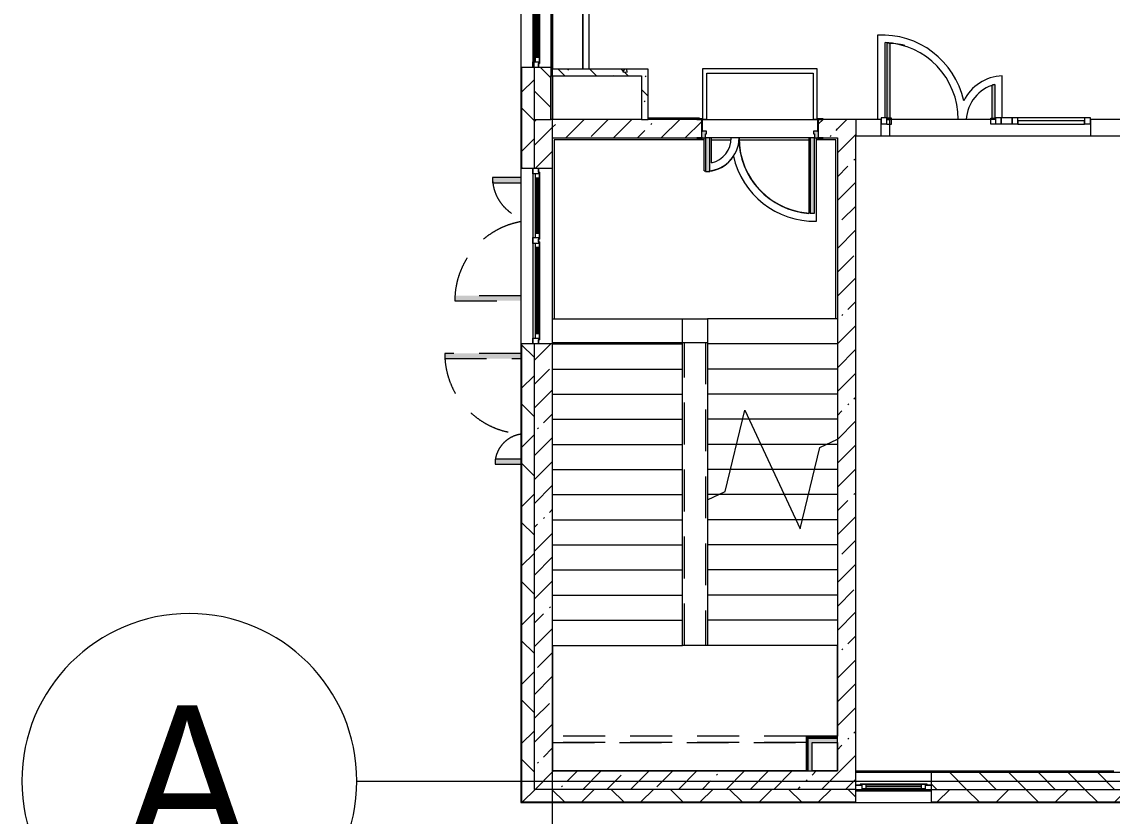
# Model space of a CAD drawing. Header units: millimetres. Extents: x 81633 to 280618, y -8553 to 29000.
# Drawn here: x 139274 to 152292, y -420 to 9067 of the extents above; entities that cross this region are included whole.
import ezdxf

# ---------------------------------------------------------------- set-up
doc = ezdxf.new("R2010")
doc.units = ezdxf.units.MM
doc.linetypes.add('200_ШТРИХ__ш1_п0_6_', pattern=[800, 500, -300])
doc.linetypes.add('Осевая', pattern=[3175, 635, -476.25, 1587.5, -476.25])
for name, color, linetype, lineweight, true_color in [('A-DETL-GENF-6', 7, 'Continuous', 5, 0xaaaaaa), ('A-DOOR-4', 7, 'Continuous', 5, 0xe2e2e2), ('A-DOOR-5', 7, 'Continuous', 5, 0xaaaaaa), ('A-DOOR-FRAM-2', 7, 'Continuous', 5, 0xe2e2e2), ('A-DOOR-FRAM-4', 7, 'Continuous', 5, 0xaaaaaa), ('A-FLOR-2', 7, 'Continuous', 5, 0xaaaaaa), ('I-WALL-4', 7, 'Continuous', 9, 0xe7e7e7), ('I-WALL-7', 7, 'Continuous', 5, 0x787878)]:
    doc.layers.add(name, color=color, linetype=linetype, lineweight=lineweight, true_color=true_color)
for name, color, linetype, lineweight in [('A-DETL-MBND-1', 7, '200_ШТРИХ__ш1_п0_6_', 9), ('A-GLAZ-3', 7, 'Continuous', 5), ('A-GLAZ-CURT-2', 7, 'Continuous', 5), ('A-GLAZ-CWMG-2', 7, 'Continuous', 5), ('A-WALL', 7, 'Continuous', 9), ('A-WALL-2', 7, 'Continuous', 5), ('I-WALL-5', 7, 'Continuous', 5), ('S-STRS-2', 7, 'Continuous', 5), ('S-STRS-MBND-2', 7, 'Continuous', 5), ('Оси', 7, 'Continuous', 9), ('Оси-1', 7, 'Continuous', 20), ('Оси-2', 7, 'Осевая', 9)]:
    doc.layers.add(name, color=color, linetype=linetype, lineweight=lineweight)
doc.styles.add('Arial_1', font='arial.ttf', dxfattribs={"width": 0.9, "height": 1750})
pattern_1 = [(45, (145501.93, 0), (-353.5534, 353.5534), []), (135, (145501.93, 0), (-353.5534, -353.5534), [])]
pattern_2 = [(135, (145501.93, 0), (-176.7767, -176.7767), [])]
pattern_3 = [(45, (145501.93, 0), (-285.123, 285.123), []), (45, (145787.05, 0), (-285.123, 285.123), [504.031, -100.806, 16.764, -84.042])]
pattern_4 = [(135, (145501.93, 0), (-377.17, -377.17), [533.4, -88.9, 17.78, -88.9]), (135, (145501.93, 376.94), (-377.17, -377.17), []), (50, (145501.93, 0), (637.645, -55.787), [66.675, -733.425]), (355, (145501.9, 0), (-123.35, 668.7), [53.34, -586.74]), (100.451, (145555.07, -4.65), (514.3, 612.91), [56.665, -623.315]), (46.184, (145501.9, 177.8), (948.78, -147.15), [100.01, -1100.14]), (96.636, (145581, 165.5), (830.91, 866), [85, -934.97]), (351.184, (145501.9, 177.8), (830.92, 865.99), [80.01, -880.11]), (21, (145590.83, 133.35), (530.65, -357.928), [66.675, -733.425]), (326, (145590.8, 133.35), (216.31, 644.66), [53.34, -586.74]), (71.451, (145635.05, 103.5), (746.96, 286.724), [56.665, -623.315]), (37.5, (145501.93, 0), (10.8105, 295.9426), [16.764, -562.864, 16.764, -578.866, -588.962]), (37.5, (145501.93, 0), (10.8105, 295.9426), [-1175.258, 16.764, -572.198]), (7.5, (145501.93, 0), (233.869, 350.632), [16.764, -322.834, 16.764, -549.529, -224.472]), (7.5, (145501.93, 0), (233.869, 350.632), [-905.89, 16.764, -207.708]), (327.5, (145303.68, 0), (474.568, -20.051), [16.764, -205.486, 16.764, -676.656, -920.115]), (327.5, (145303.68, 0), (474.568, -20.051), [-915.67, 16.764, -903.35]), (317.5, (145214.8, 0), (518.452, 88.993), [16.764, -272.16, 16.764, -443.738, -653.415]), (317.5, (145214.8, 0), (518.452, 88.993), [-749.427, 16.764, -636.65])]

# ---------------------------------------------------------------- blocks, each defined once
blk = doc.blocks.new('120_Окно_СКБ_1Ст - 120_Окно_СКБ_1Ст 900х2500_h_-22445987-2_3_3_птичка')
at = {"layer": 'A-GLAZ-3'}
for p, q in [((-450, -127), (-450, -57)), ((-450, -57), (-380, -57)), ((450, -57), (-450, -57)), ((-380, -127), (-450, -127)), ((-450, -127), (-400, -127)), ((-380, -127), (-400, -127)), ((-400, -127), (-400, -137)), ((-380, -57), (-380, -127)), ((380, -87), (-380, -87)), ((-380, -87), (-380, -127)), ((-330, -137), (-330, -87)), ((-330, -107), (330, -107)), ((330, -117), (-330, -117)), ((330, -137), (330, -87)), ((380, -127), (380, -57)), ((380, -57), (450, -57)), ((380, -127), (380, -87)), ((450, -127), (380, -127)), ((400, -127), (380, -127)), ((400, -127), (450, -127)), ((400, -137), (400, -127)), ((450, -57), (450, -127)), ((-400, -137), (400, -137)), ((400, -137), (-400, -137))]:
    blk.add_line(p, q, dxfattribs=at)
blk = doc.blocks.new('110_Дверь_СКБ_2Ст - Д-1 Лестничная клетка EIS60-24280000-2_3_3_птичка')
at = {"layer": 'A-DOOR-4'}
for points in [[(-637.5, 1010), (-637.5, 110), (-587.5, 110), (-587.5, 1010)], [(612.5, 510), (612.5, 110), (662.5, 110), (662.5, 510)], [(712.5, 30), (697.5, 30), (697.5, -110), (712.5, -110)]]:
    blk.add_hatch(color=256, dxfattribs=at).paths.add_polyline_path(points)
h = blk.add_hatch(color=256, dxfattribs=at)
h.paths.add_polyline_path([(662.5, 110), (662.5, 60), (652.5, 60), (652.5, 30), (712.5, 30), (712.5, 110)])
h.paths.add_polyline_path([(-637.5, 110), (-687.5, 110), (-687.5, 30), (-627.5, 30), (-627.5, 60), (-637.5, 60)])
at = {"layer": 'A-DOOR-FRAM-2'}
for points in [[(-742.5, 118), (-742.5, 110), (-672.5, 110), (-672.5, 118)], [(-672.5, 30), (-687.5, 30), (-687.5, -110), (-672.5, -110)], [(697.5, 118), (697.5, 110), (767.5, 110), (767.5, 118)], [(-672.5, -110), (-742.5, -110), (-742.5, -118), (-672.5, -118)], [(697.5, -110), (697.5, -118), (767.5, -118), (767.5, -110)]]:
    blk.add_hatch(color=256, dxfattribs=at).paths.add_polyline_path(points)
at = {"layer": 'A-DOOR-5'}
for p, q in [((-637.5, 1010), (-637.5, 110)), ((-587.5, 1010), (-637.5, 1010)), ((-587.5, 110), (-587.5, 1010)), ((662.5, 510), (612.5, 510)), ((612.5, 510), (612.5, 110)), ((662.5, 110), (662.5, 510)), ((-637.5, 110), (-587.5, 110)), ((612.5, 110), (662.5, 110))]:
    blk.add_line(p, q, dxfattribs=at)
for centre, radius, start, end in [((-637.5, 110), 900, 0, 90), ((662.5, 110), 400, 90, 180)]:
    blk.add_arc(centre, radius, start, end, dxfattribs=at)
at = {"layer": 'A-DOOR-FRAM-4'}
for p, q in [((-672.5, 118), (-742.5, 118)), ((-742.5, 118), (-742.5, 110)), ((-742.5, 110), (-672.5, 110)), ((-637.5, 110), (-687.5, 110)), ((-687.5, 110), (-687.5, 30)), ((-687.5, 30), (-627.5, 30)), ((-672.5, 30), (-687.5, 30)), ((-687.5, 30), (-687.5, -110)), ((-672.5, 110), (-672.5, 118)), ((-672.5, -110), (-672.5, 30)), ((-637.5, 60), (-637.5, 110)), ((-627.5, 60), (-637.5, 60)), ((-627.5, 30), (-627.5, 60)), ((662.5, 60), (652.5, 60)), ((652.5, 60), (652.5, 30)), ((652.5, 30), (712.5, 30)), ((662.5, 110), (662.5, 60)), ((712.5, 110), (662.5, 110)), ((767.5, 118), (697.5, 118)), ((697.5, 118), (697.5, 110)), ((697.5, 110), (767.5, 110)), ((712.5, 30), (697.5, 30)), ((697.5, 30), (697.5, -110)), ((712.5, 30), (712.5, 110)), ((712.5, -110), (712.5, 30)), ((767.5, 110), (767.5, 118)), ((-672.5, -110), (-742.5, -110)), ((-742.5, -110), (-742.5, -118)), ((-742.5, -118), (-672.5, -118)), ((-687.5, -110), (-672.5, -110)), ((-672.5, -118), (-672.5, -110)), ((697.5, -110), (712.5, -110)), ((767.5, -110), (697.5, -110)), ((697.5, -110), (697.5, -118)), ((697.5, -118), (767.5, -118)), ((767.5, -118), (767.5, -110))]:
    blk.add_line(p, q, dxfattribs=at)
blk = doc.blocks.new('120_Окно_СКБ_2Ст - 120_Окно_СКБ_2Ст 2100х2500 _мал створка справа_-22445857-2_3_3_птичка')
at = {"layer": 'A-GLAZ-3'}
for p, q in [((-1050, -127), (-1050, -57)), ((-1050, -57), (-980, -57)), ((1050, -57), (-1050, -57)), ((-980, -127), (-1050, -127)), ((-1050, -127), (-1000, -127)), ((-980, -127), (-1000, -127)), ((-1000, -127), (-1000, -137)), ((-980, -57), (-980, -127)), ((150, -87), (-980, -87)), ((-980, -87), (-980, -127)), ((-930, -137), (-930, -87)), ((-930, -107), (100, -107)), ((100, -117), (-930, -117)), ((100, -137), (100, -87)), ((150, -127), (150, -57)), ((150, -57), (220, -57)), ((150, -127), (150, -87)), ((220, -127), (150, -127)), ((170, -127), (150, -127)), ((170, -127), (200, -127)), ((170, -137), (170, -127)), ((220, -127), (200, -127)), ((200, -127), (200, -137)), ((220, -57), (220, -127)), ((980, -87), (220, -87)), ((220, -87), (220, -127)), ((270, -137), (270, -87)), ((270, -107), (930, -107)), ((930, -117), (270, -117)), ((930, -137), (930, -87)), ((980, -127), (980, -57)), ((980, -57), (1050, -57)), ((980, -127), (980, -87)), ((1050, -127), (980, -127)), ((1000, -127), (980, -127)), ((1000, -127), (1050, -127)), ((1000, -137), (1000, -127)), ((1050, -57), (1050, -127)), ((-1000, -137), (170, -137)), ((170, -137), (-1000, -137)), ((200, -137), (1000, -137)), ((1000, -137), (200, -137))]:
    blk.add_line(p, q, dxfattribs=at)
blk = doc.blocks.new('120_Окно_СКБ_2Ст - 120_Окно_СКБ_2Ст 2100х2400 _мал створка справа_-22446225-2_3_3_птичка')
at = {"layer": 'A-GLAZ-3'}
for p, q in [((-1050, -127), (-1050, -57)), ((-1050, -57), (-980, -57)), ((1050, -57), (-1050, -57)), ((-980, -127), (-1050, -127)), ((-1050, -127), (-1000, -127)), ((-980, -127), (-1000, -127)), ((-1000, -127), (-1000, -137)), ((-980, -57), (-980, -127)), ((150, -87), (-980, -87)), ((-980, -87), (-980, -127)), ((-930, -137), (-930, -87)), ((-930, -107), (100, -107)), ((100, -117), (-930, -117)), ((100, -137), (100, -87)), ((150, -127), (150, -57)), ((150, -57), (220, -57)), ((150, -127), (150, -87)), ((220, -127), (150, -127)), ((170, -127), (150, -127)), ((170, -127), (200, -127)), ((170, -137), (170, -127)), ((220, -127), (200, -127)), ((200, -127), (200, -137)), ((220, -57), (220, -127)), ((980, -87), (220, -87)), ((220, -87), (220, -127)), ((270, -137), (270, -87)), ((270, -107), (930, -107)), ((930, -117), (270, -117)), ((930, -137), (930, -87)), ((980, -127), (980, -57)), ((980, -57), (1050, -57)), ((980, -127), (980, -87)), ((1050, -127), (980, -127)), ((1000, -127), (980, -127)), ((1000, -127), (1050, -127)), ((1000, -137), (1000, -127)), ((1050, -57), (1050, -127)), ((-1000, -137), (170, -137)), ((170, -137), (-1000, -137)), ((200, -137), (1000, -137)), ((1000, -137), (200, -137))]:
    blk.add_line(p, q, dxfattribs=at)
blk = doc.blocks.new('110_Дверь_СКБ_2Ст_Наружная - ДН-1_л__ Двухстворчатая 1350 х3200 _ЛК_ в свету с верхним остеклением 2-22796854-2_3_3_птичка')
at = {"layer": 'A-DETL-MBND-1'}
for points in [[(-715, 869), (-715, 79), (-655, 79), (-655, 869)], [(695, 419), (695, 79), (755, 79), (755, 419)]]:
    blk.add_hatch(color=256, dxfattribs=at).paths.add_polyline_path(points)
for p, q in [((-715, 869), (-715, 79)), ((-655, 869), (-715, 869)), ((-655, 79), (-655, 869)), ((755, 419), (695, 419)), ((695, 419), (695, 79)), ((755, 79), (755, 419))]:
    blk.add_line(p, q, dxfattribs=at)
for centre, radius, start, end in [((-715, -91), 960, 10.263, 90), ((755, -91), 510, 90, 160.4016)]:
    blk.add_arc(centre, radius, start, end, dxfattribs=at)
blk = doc.blocks.new('110_Дверь_СКБ_2Ст_Наружная - ДН-3_л__ Двухстворчатая 1200 х3200 из подвала EI30-23666533-2_3_3_птичка')
at = {"layer": 'A-DETL-MBND-1'}
for points in [[(620, 989), (620, 79), (680, 79), (680, 989)], [(-640, 79), (-580, 79), (-580, 389), (-640, 389)]]:
    blk.add_hatch(color=256, dxfattribs=at).paths.add_polyline_path(points)
for p, q in [((680, 989), (620, 989)), ((620, 989), (620, 79)), ((680, 79), (680, 989)), ((-640, 389), (-640, 79)), ((-580, 389), (-640, 389)), ((-580, 79), (-580, 389))]:
    blk.add_line(p, q, dxfattribs=at)
for centre, radius, start, end in [((680, 29), 960, 90, 176.9815), ((-640, 29), 360, 8.166, 90)]:
    blk.add_arc(centre, radius, start, end, dxfattribs=at)
blk = doc.blocks.new('Прямоугольный импост - 50 x 70 мм-31700031-2_3_3_птичка')
at = {"layer": 'A-GLAZ-CWMG-2'}
for p, q in [((-70, 35), (0, 35)), ((-70, -35), (-70, 35)), ((0, 35), (0, -35)), ((0, -35), (-70, -35))]:
    blk.add_line(p, q, dxfattribs=at)
blk = doc.blocks.new('Дверь_Витражная_остекление_ - ДВН_ДАО_Главный вход_1200 в свету-31742133-2_3_3_птичка')
at = {"layer": 'A-DOOR-4'}
for points in [[(-607, 30), (-607, 925), (-647, 922), (-647, 30)], [(640, 30), (640, 430), (633, 430), (607, 421), (607, 30)]]:
    blk.add_hatch(color=256, dxfattribs=at).paths.add_polyline_path(points)
at = {"layer": 'A-DETL-GENF-6'}
for p, q in [((-607, 925), (-647, 925)), ((-647, 925), (-647, 35)), ((-607, 30), (-607, 925)), ((607, 421), (607, 30)), ((640, 430), (633, 430)), ((-647, 30), (-607, 30)), ((-592, 30), (-647, 30)), ((-592, -40), (-592, 30)), ((592, -40), (592, 30)), ((592, 30), (640, 30)), ((607, 30), (640, 30)), ((-647, -40), (-592, -40)), ((647, -40), (592, -40))]:
    blk.add_line(p, q, dxfattribs=at)
at = {"layer": 'A-DOOR-5'}
blk.add_line((-647, 925), (-647, 35), dxfattribs=at)
for centre, radius, start, end in [((-647, 30), 895, 76.1866, 90), ((647, 30), 400, 91.06, 94.8979)]:
    blk.add_arc(centre, radius, start, end, dxfattribs=at)
blk = doc.blocks.new('Системная панель - Стемалит - 40мм-32257327-2_3_3_птичка')
at = {"layer": 'A-GLAZ-CURT-2'}
for p, q in [((65, 35), (-65, 35)), ((-65, 35), (-65, -35)), ((65, -35), (65, 35)), ((-65, -35), (65, -35))]:
    blk.add_line(p, q, dxfattribs=at)
blk = doc.blocks.new('Прямоугольный импост - 50 x 70 мм-31687886-2_3_3_птичка')
at = {"layer": 'A-GLAZ-CWMG-2'}
for p, q in [((-35, 35), (35, 35)), ((-35, -35), (-35, 35)), ((35, 35), (35, -35)), ((35, -35), (-35, -35))]:
    blk.add_line(p, q, dxfattribs=at)
blk = doc.blocks.new('Прямоугольный импост - 50 x 70 мм-31701779-2_3_3_птичка')
at = {"layer": 'A-GLAZ-CWMG-2'}
for p, q in [((0, 35), (-70, 35)), ((-70, 35), (-70, -35)), ((0, -35), (0, 35)), ((-70, -35), (0, -35))]:
    blk.add_line(p, q, dxfattribs=at)
blk = doc.blocks.new('Системная панель - Стекло - 40мм-32257331-2_3_3_птичка')
at = {"layer": 'A-GLAZ-CURT-2'}
for p, q in [((397.5, 0), (-397.5, 0)), ((-397.5, 0), (-397.5, -40)), ((397.5, -40), (397.5, 0)), ((-397.5, -40), (397.5, -40))]:
    blk.add_line(p, q, dxfattribs=at)
blk = doc.blocks.new('Прямоугольный импост - 50 x 70 мм-31702100-2_3_3_птичка')
at = {"layer": 'A-GLAZ-CWMG-2'}
for p, q in [((-35, 35), (35, 35)), ((-35, -35), (-35, 35)), ((35, 35), (35, -35)), ((35, -35), (-35, -35))]:
    blk.add_line(p, q, dxfattribs=at)
blk = doc.blocks.new('Прямоугольный импост - 50 x 70 мм-31720914-2_3_3_птичка')
at = {"layer": 'A-GLAZ-CWMG-2'}
blk.add_line((6460, 7920), (5665, 7920), dxfattribs=at)
blk = doc.blocks.new('Зашивка приборов отопления15 - Зашивка приборов отопления-33281080-2_3_3_птичка')
at = {"layer": 'A-DETL-MBND-1'}
for p, q in [((3135, 535), (110, 535)), ((3135, 460), (110, 460)), ((110, 460), (3135, 460))]:
    blk.add_line(p, q, dxfattribs=at)
blk = doc.blocks.new('Зашивка приборов отопления42 - Зашивка приборов отопления-33374801-2_3_3_птичка')
at = {"layer": 'A-WALL-2'}
for p, q in [((37472, 23439), (35372, 23439)), ((37472, 23079), (37472, 23439)), ((35372, 23079), (37472, 23079)), ((37472, 23079), (35372, 23079)), ((37472, 23004), (37472, 23079)), ((35372, 23004), (37472, 23004))]:
    blk.add_line(p, q, dxfattribs=at)
blk = doc.blocks.new('Ось сетки - D8-29747960-2_3_3_птичка')
at = {"layer": 'Оси-1'}
for start, end in [(360, 180), (180, 360)]:
    blk.add_arc((0, 0), 4, start, end, dxfattribs=at)

msp = doc.modelspace()

# ---------------------------------------------------------------- hatches: boundary and pattern name
at = {"layer": 'A-WALL-2'}
h = msp.add_hatch(dxfattribs=at)
h.set_pattern_fill('FP_80', color=256, style=0, pattern_type=2)
h.set_pattern_definition(pattern_1)
h.paths.add_polyline_path([(145391.9, -100), (145391.9, 5220), (145241.9, 5220), (145241.9, -100)])
h.paths.add_polyline_path([(145241.9, 7320), (145391.9, 7320), (145391.9, 8520), (145241.9, 8520), (145241.9, 7419.3)])
h.paths.add_polyline_path([(145391.9, 10620), (145391.9, 11520), (145241.9, 11520), (145241.9, 10620)])
h.paths.add_polyline_path([(145241.9, 13120), (145391.9, 13120), (145391.9, 15350), (145241.9, 15350), (145241.9, 14700)])
h = msp.add_hatch(dxfattribs=at)
h.set_pattern_fill('FP_90', color=256, style=0, pattern_type=2)
h.set_pattern_definition(pattern_2)
h.paths.add_polyline_path([(145514.3, 7900), (145591.9, 7900), (145591.9, 8520), (145391.9, 8520), (145391.9, 7900)])
h.paths.add_polyline_path([(145391.9, 10620), (145591.9, 10620), (145591.9, 10900), (145391.9, 10900)])
h.paths.add_polyline_path([(145449.1, 11400), (145591.9, 11400), (145591.9, 11520), (145391.9, 11520), (145391.9, 11400)])
h.paths.add_polyline_path([(145591.9, 13120), (145591.9, 14700), (145391.9, 14700), (145391.9, 13120), (145514.3, 13120)])
h = msp.add_hatch(dxfattribs=at)
h.set_pattern_fill('FP_90', color=256, style=0, pattern_type=2)
h.set_pattern_definition(pattern_2)
h.paths.add_polyline_path([(157161.9, -100), (157661.9, -100), (157661.9, 100), (157161.9, 100)])
h.paths.add_polyline_path([(150198.7, -100), (154061.9, -100), (154061.9, 100), (150131.9, 100), (150131.9, -100)])
h = msp.add_hatch(dxfattribs=at)
h.set_pattern_fill('FP_80', color=256, style=0, pattern_type=2)
h.set_pattern_definition(pattern_1)
h.paths.add_polyline_path([(216161.9, -250), (216161.9, -100), (212561.9, -100), (212561.9, -250), (214219.1, -250)])
h.paths.add_polyline_path([(221201.9, -250), (221201.9, -100), (217061.9, -100), (217061.9, -250), (220985.4, -250)])
h.paths.add_polyline_path([(203561.9, -250), (204311.9, -250), (204311.9, -100), (203561.9, -100)])
h.paths.add_polyline_path([(202411.9, -250), (202661.9, -250), (202661.9, -100), (201911.9, -100), (201911.9, -250), (202247.8, -250)])
h.paths.add_polyline_path([(210661.9, -250), (211661.9, -250), (211661.9, -100), (210661.9, -100)])
h.paths.add_polyline_path([(206932.2, -250), (207561.9, -250), (207561.9, -100), (206411.9, -100), (206411.9, -250)])
h.paths.add_polyline_path([(198604.3, -250), (198811.9, -250), (198811.9, -100), (197411.9, -100), (197411.9, -250), (197563.4, -250)])
h.paths.add_polyline_path([(189538.3, -250), (189538.3, -100), (188161.9, -100), (188161.9, -250), (189235.5, -250)])
h.paths.add_polyline_path([(190811.9, -250), (190811.9, -100), (190438.3, -100), (190438.3, -250)])
h.paths.add_polyline_path([(194311.9, -250), (194311.9, -100), (192911.9, -100), (192911.9, -250), (193399.4, -250)])
h.paths.add_polyline_path([(184041.9, -250), (185061.9, -250), (185061.9, -100), (183491.9, -100), (183491.9, -250), (184030.6, -250)])
h.paths.add_polyline_path([(178825.7, -250), (179371.9, -250), (179371.9, -100), (178511.9, -100), (178511.9, -250)])
h.paths.add_polyline_path([(176223.2, -250), (176411.9, -250), (176411.9, -100), (174711.7, -100), (174711.7, -250), (175702.7, -250)])
h.paths.add_polyline_path([(180271.9, -250), (181391.9, -250), (181391.9, -100), (180271.9, -100)])
h.paths.add_polyline_path([(164311.9, -250), (164311.9, -100), (163661.9, -100), (163661.9, -250), (164251.9, -250)])
h.paths.add_polyline_path([(171661.9, -250), (171911.7, -250), (171911.7, -100), (170311.9, -100), (170311.9, -250), (171538.8, -250)])
h.paths.add_polyline_path([(167111.9, -250), (168211.9, -250), (168211.9, -100), (167111.9, -100)])
h.paths.add_polyline_path([(161649.5, -250), (162761.9, -250), (162761.9, -100), (161611.9, -100), (161611.9, -250)])
h.paths.add_polyline_path([(150198.7, -250), (154061.9, -250), (154061.9, -100), (150131.9, -100), (150131.9, -250)])
h.paths.add_polyline_path([(149231.9, -250), (149231.9, -100), (145241.9, -100), (145241.9, -250), (149157.7, -250)])
h.paths.add_polyline_path([(157161.9, -250), (158511.9, -250), (158511.9, -100), (157161.9, -100)])
at = {"layer": 'I-WALL-4'}
for points in [[(149011.9, 460), (149011.9, 510), (148661.9, 510), (148661.9, 460), (148711.9, 460)], [(148711.9, 120), (148711.9, 460), (148661.9, 460), (148661.9, 120)]]:
    msp.add_hatch(color=256, dxfattribs=at).paths.add_polyline_path(points)
at = {"layer": 'I-WALL-5'}
h = msp.add_hatch(dxfattribs=at)
h.set_pattern_fill('FP_88', color=256, style=0, pattern_type=2)
h.set_pattern_definition(pattern_3)
h.paths.add_polyline_path([(145391.9, -100), (145611.9, -100), (145611.9, 5220), (145391.9, 5220), (145391.9, 911.3)])
h.paths.add_polyline_path([(145391.9, 7320), (145611.9, 7320), (145611.9, 7900), (145391.9, 7900), (145391.9, 7419.3)])
h = msp.add_hatch(dxfattribs=at)
h.set_pattern_fill('FP_88', color=256, style=0, pattern_type=2)
h.set_pattern_definition(pattern_3)
h.paths.add_polyline_path([(149011.9, 7680), (149011.9, 7900), (148786.9, 7900), (148786.9, 7680), (148841.9, 7680)])
h.paths.add_polyline_path([(145611.9, 7680), (147386.9, 7680), (147386.9, 7900), (145611.9, 7900)])
h = msp.add_hatch(dxfattribs=at)
h.set_pattern_fill('FP_88', color=256, style=0, pattern_type=2)
h.set_pattern_definition(pattern_3)
h.paths.add_polyline_path([(149011.9, -100), (149231.9, -100), (149231.9, 7900), (149011.9, 7900), (149011.9, 120)])
h = msp.add_hatch(dxfattribs=at)
h.set_pattern_fill('FP_91', color=256, style=0, pattern_type=2)
h.set_pattern_definition([(135, (145501.93, 0), (-353.553, -353.553), [])])
h.paths.add_polyline_path([(162161.9, 7700), (162161.9, 7900), (160501.8, 7900), (160501.8, 7700), (161661.9, 7700)])
h.paths.add_polyline_path([(156141.9, 7700), (157661.9, 7700), (157661.9, 7900), (156961.9, 7900), (156961.9, 7830), (156161.9, 7830), (156161.9, 7900), (153761.9, 7900), (153761.9, 7700), (156061.9, 7700)])
h.paths.add_polyline_path([(152031.9, 7700), (153161.9, 7700), (153161.9, 7900), (152031.9, 7900)])
h.paths.add_polyline_path([(159061.8, 7700), (159061.8, 7900), (158261.9, 7900), (158261.9, 7700), (159047, 7700)])
h.paths.add_polyline_path([(149231.9, 7700), (149531.9, 7700), (149531.9, 7900), (149231.9, 7900)])
h = msp.add_hatch(dxfattribs=at)
h.set_pattern_fill('FP_88', color=256, style=0, pattern_type=2)
h.set_pattern_definition(pattern_3)
h.paths.add_polyline_path([(148637.2, -100), (149011.9, -100), (149011.9, 120), (145611.9, 120), (145611.9, -100), (147596.2, -100)])
at = {"layer": 'I-WALL-7'}
h = msp.add_hatch(dxfattribs=at)
h.set_pattern_fill('FP_95', color=256, style=0, pattern_type=2)
h.set_pattern_definition(pattern_4)
h.paths.add_polyline_path([(146671.9, 8420), (146751.9, 8420), (146751.9, 8500), (145591.9, 8500), (145591.9, 8420)])
h = msp.add_hatch(dxfattribs=at)
h.set_pattern_fill('FP_95', color=256, style=0, pattern_type=2)
h.set_pattern_definition(pattern_4)
h.paths.add_polyline_path([(146751.9, 7900), (146751.9, 8420), (146671.9, 8420), (146671.9, 7900)])

# ---------------------------------------------------------------- linework, layer by layer
at = {"layer": 'A-DETL-MBND-1'}
for p, q in [((147186.9, 1620), (147186.9, 5237.9)), ((147436.9, 5237.9), (147436.9, 1620))]:
    msp.add_line(p, q, dxfattribs=at)
at = {"layer": 'A-FLOR-2'}
for p, q in [((149490, 8907.6), (149490, 7900)), ((149580, 7920), (149580, 8818.2)), ((147401.6, 8503.9), (147401.6, 7908)), ((148771.4, 8503.9), (147401.6, 8503.9)), ((148771.4, 7903.9), (148771.4, 8503.9)), ((147451.6, 7903.9), (147451.6, 8453.9)), ((147451.6, 8453.9), (148721.4, 8453.9)), ((148721.4, 8453.9), (148721.4, 7903.9)), ((150978.9, 7920), (150978.9, 8421.4)), ((150888.9, 8317.2), (150888.9, 7903)), ((146751.9, 7920), (147361.9, 7920)), ((147361.9, 7920), (147361.9, 7908)), ((147401.9, 7903.9), (147451.6, 7903.9)), ((148721.4, 7903.9), (148771.4, 7903.9)), ((150896.9, 7900), (149631.9, 7900)), ((149631.9, 7900), (149631.9, 7700)), ((150888.9, 7903), (150896.9, 7903)), ((147418.7, 7659), (145631.9, 7659)), ((145631.9, 7659), (145631.9, 5520)), ((147361.9, 7672), (147361.9, 7659)), ((147418.7, 7680), (147418.7, 7285.7)), ((147508.7, 7680.2), (147436.9, 7680.2)), ((147508.7, 7383), (147508.7, 7680.2)), ((147508.7, 7659), (147742.9, 7659)), ((147834.9, 7680.2), (147744.9, 7680.2)), ((147836.1, 7659), (148669.9, 7659)), ((148736.9, 7680.2), (148669.9, 7680.2)), ((148669.9, 7680.2), (148669.9, 6777.9)), ((148759.9, 6685.4), (148759.9, 7680)), ((148990.9, 7659), (148759.9, 7659)), ((148811.9, 7659), (148811.9, 7672)), ((148990.9, 5520), (148990.9, 7659)), ((145631.9, 5520), (147461.9, 5520)), ((145611.9, 5237.9), (147461.9, 5237.9))]:
    msp.add_line(p, q, dxfattribs=at)
for centre, radius, start, end in [((149542.5, 7909), 1000, 12.44956, 93.01125), ((149542.5, 7909), 910, 359.43333, 87.64026), ((151003.9, 7878), 544, 92.63401, 153.04618), ((151003.9, 7878), 454, 104.67311, 177.22246), ((147439.9, 7680.2), 305, 283.0427, 0), ((148739.9, 7680.2), 905, 180, 265.56313), ((147439.9, 7680.2), 395, 276.84991, 326.45952), ((148739.9, 7680.2), 995, 192.67054, 271.1511), ((147439.9, 7680.2), 395, 266.92799, 269.56999)]:
    msp.add_arc(centre, radius, start, end, dxfattribs=at)
at = {"layer": 'A-WALL'}
for p, q in [((145238.9, 8520), (145238.9, 7320)), ((145241.9, 8520), (145241.9, 7320)), ((145391.9, 8520), (145391.9, 7320)), ((145591.9, 8500), (145591.9, 8420)), ((145391.9, 7900), (145591.9, 7900)), ((146671.9, 7900), (146751.9, 7900)), ((149231.9, 7900), (149231.9, 7700)), ((145238.9, 5220), (145238.9, -253)), ((145241.9, 5220), (145241.9, -250)), ((145391.9, 5220), (145391.9, -100)), ((148649.4, 522.5), (149011.9, 522.5)), ((148649.4, 120), (148649.4, 522.5)), ((149011.9, 460), (149011.9, 535)), ((148661.9, 510), (149011.9, 510)), ((148661.9, 120), (148661.9, 510)), ((148636.9, 120), (148711.9, 120)), ((150131.9, -100), (154061.9, -100)), ((145238.9, -253), (149231.9, -253)), ((145241.9, -250), (149231.9, -250)), ((150131.9, -250), (154061.9, -250)), ((150131.9, -253), (154061.9, -253))]:
    msp.add_line(p, q, dxfattribs=at)
at = {"layer": 'A-WALL-2'}
for p, q in [((145233.9, 11520), (145233.9, -258)), ((145591.9, 10900), (145591.9, 8500)), ((145591.9, 8520), (145233.9, 8520)), ((145591.9, 7900), (145591.9, 8420)), ((145233.9, 7320), (145391.9, 7320)), ((145391.9, 5220), (145233.9, 5220)), ((157661.9, 100), (149231.9, 100)), ((150131.9, 100), (150131.9, -258)), ((149231.9, -100), (145391.9, -100)), ((149231.9, -258), (149231.9, -100)), ((145233.9, -258), (163661.9, -258))]:
    msp.add_line(p, q, dxfattribs=at)
at = {"layer": 'I-WALL-5'}
for p, q in [((145391.9, 8520), (145391.9, 10620)), ((145611.9, 10620), (145611.9, 8500)), ((146751.9, 8500), (145591.9, 8500)), ((146751.9, 7900), (146751.9, 8500)), ((145591.9, 8420), (146671.9, 8420)), ((145611.9, 8420), (145611.9, 7900)), ((146671.9, 8420), (146671.9, 7900)), ((146671.9, 7900), (145591.9, 7900)), ((147331.9, 7900), (146751.9, 7900)), ((147401.9, 7900), (148771.9, 7900)), ((149531.9, 7900), (148841.9, 7900)), ((149531.9, 7700), (149531.9, 7900)), ((149601.9, 7900), (149631.9, 7900)), ((153161.9, 7900), (152031.9, 7900)), ((152031.9, 7900), (152031.9, 7700)), ((153161.9, 7700), (149231.9, 7700)), ((149231.9, -100), (149231.9, 7700)), ((145611.9, 120), (145611.9, 7680)), ((145611.9, 7680), (147331.9, 7680)), ((147744.9, 7680), (147508.7, 7680)), ((148669.9, 7680), (147834.6, 7680)), ((148841.9, 7680), (149011.9, 7680)), ((149011.9, 7680), (149011.9, 535)), ((145391.9, 7320), (145611.9, 7320)), ((145611.9, 5220), (145391.9, 5220)), ((149011.9, 535), (148636.9, 535)), ((148636.9, 535), (148636.9, 120)), ((148711.9, 460), (149011.9, 460)), ((148711.9, 120), (148711.9, 460)), ((149011.9, 460), (149011.9, 120)), ((148636.9, 120), (145611.9, 120)), ((149011.9, 120), (148711.9, 120)), ((149231.9, 120), (152311.9, 120)), ((149231.9, -100), (150131.9, -100))]:
    msp.add_line(p, q, dxfattribs=at)
at = {"layer": 'S-STRS-2'}
for p, q in [((145611.9, 5520), (147161.9, 5520)), ((149011.9, 5520), (147461.9, 5520)), ((147461.9, 5520), (147461.9, 5220)), ((149011.9, 5520), (147461.9, 5520)), ((145611.9, 5220), (147161.9, 5220)), ((145611.9, 5220), (147161.9, 5220)), ((147161.9, 5220), (147161.9, 5237.9)), ((147161.9, 4920), (147161.9, 5220)), ((147461.9, 5220), (147461.9, 4920)), ((149011.9, 5220), (147461.9, 5220)), ((149011.9, 5220), (147461.9, 5220)), ((145611.9, 4920), (147161.9, 4920)), ((145611.9, 4920), (147161.9, 4920)), ((147161.9, 4620), (147161.9, 4920)), ((147461.9, 4920), (147461.9, 4620)), ((149011.9, 4920), (147461.9, 4920)), ((149011.9, 4920), (147461.9, 4920)), ((145611.9, 4620), (147161.9, 4620)), ((145611.9, 4620), (147161.9, 4620)), ((147161.9, 4320), (147161.9, 4620)), ((147461.9, 4620), (147461.9, 4320)), ((149011.9, 4620), (147461.9, 4620)), ((149011.9, 4620), (147461.9, 4620)), ((145611.9, 4320), (147161.9, 4320)), ((145611.9, 4320), (147161.9, 4320)), ((147161.9, 4020), (147161.9, 4320)), ((147461.9, 4320), (147461.9, 4020)), ((147880.5, 4320), (147461.9, 4320)), ((147880.5, 4320), (147461.9, 4320)), ((147957.1, 4320), (147880.5, 4320)), ((147957.1, 4320), (147880.5, 4320)), ((149011.9, 4320), (147957.1, 4320)), ((149011.9, 4320), (147957.1, 4320)), ((145611.9, 4020), (147161.9, 4020)), ((145611.9, 4020), (147161.9, 4020)), ((147161.9, 3720), (147161.9, 4020)), ((147461.9, 4020), (147461.9, 3720)), ((147807.6, 4020), (147461.9, 4020)), ((147807.6, 4020), (147461.9, 4020)), ((148097, 4020), (147807.6, 4020)), ((148097, 4020), (147807.6, 4020)), ((148880.3, 4020), (148097, 4020)), ((148880.3, 4020), (148097, 4020)), ((149011.9, 4020), (148880.3, 4020)), ((149011.9, 4020), (148880.3, 4020)), ((145611.9, 3720), (147161.9, 3720)), ((145611.9, 3720), (147161.9, 3720)), ((147161.9, 3420), (147161.9, 3720)), ((147461.9, 3720), (147461.9, 3420)), ((147734.7, 3720), (147461.9, 3720)), ((147734.7, 3720), (147461.9, 3720)), ((148236.9, 3720), (147734.7, 3720)), ((148236.9, 3720), (147734.7, 3720)), ((148739.2, 3720), (148236.9, 3720)), ((148739.2, 3720), (148236.9, 3720)), ((149011.9, 3720), (148739.2, 3720)), ((149011.9, 3720), (148739.2, 3720)), ((145611.9, 3420), (147161.9, 3420)), ((145611.9, 3420), (147161.9, 3420)), ((147161.9, 3120), (147161.9, 3420)), ((147461.9, 3420), (147461.9, 3358.6)), ((147593.6, 3420), (147461.9, 3420)), ((147593.6, 3420), (147461.9, 3420)), ((148376.8, 3420), (147596.2, 3420)), ((148376.8, 3420), (147596.2, 3420)), ((148666.3, 3420), (148376.8, 3420)), ((148666.3, 3420), (148376.8, 3420)), ((149011.9, 3420), (148666.3, 3420)), ((149011.9, 3420), (148666.3, 3420)), ((147461.9, 3358.6), (147461.9, 3120)), ((145611.9, 3120), (147161.9, 3120)), ((145611.9, 3120), (147161.9, 3120)), ((147161.9, 2820), (147161.9, 3120)), ((147461.9, 3120), (147461.9, 2820)), ((148516.7, 3120), (147461.9, 3120)), ((148516.7, 3120), (147461.9, 3120)), ((148593.4, 3120), (148516.7, 3120)), ((148593.4, 3120), (148516.7, 3120)), ((149011.9, 3120), (148593.4, 3120)), ((149011.9, 3120), (148593.4, 3120)), ((145611.9, 2820), (147161.9, 2820)), ((145611.9, 2820), (147161.9, 2820)), ((147161.9, 2520), (147161.9, 2820)), ((147461.9, 2820), (147461.9, 2520)), ((149011.9, 2820), (147461.9, 2820)), ((149011.9, 2820), (147461.9, 2820)), ((145611.9, 2520), (147161.9, 2520)), ((145611.9, 2520), (147161.9, 2520)), ((147161.9, 2220), (147161.9, 2520)), ((147461.9, 2520), (147461.9, 2220)), ((149011.9, 2520), (147461.9, 2520)), ((149011.9, 2520), (147461.9, 2520)), ((145611.9, 2220), (147161.9, 2220)), ((145611.9, 2220), (147161.9, 2220)), ((147161.9, 1920), (147161.9, 2220)), ((147461.9, 2220), (147461.9, 1920)), ((149011.9, 2220), (147461.9, 2220)), ((149011.9, 2220), (147461.9, 2220)), ((145611.9, 1920), (147161.9, 1920)), ((145611.9, 1920), (147161.9, 1920)), ((147161.9, 1620), (147161.9, 1920)), ((147461.9, 1920), (147461.9, 1620)), ((149011.9, 1920), (147461.9, 1920)), ((149011.9, 1920), (147461.9, 1920)), ((145611.9, 1620), (147161.9, 1620)), ((145611.9, 1620), (147161.9, 1620)), ((147461.9, 1620), (147161.9, 1620)), ((149011.9, 1620), (147461.9, 1620)), ((149011.9, 1620), (147461.9, 1620))]:
    msp.add_line(p, q, dxfattribs=at)
at = {"layer": 'S-STRS-MBND-2'}
for p, q in [((145611.9, 5520), (147161.9, 5520)), ((145611.9, 1620), (145611.9, 5520)), ((147161.9, 1620), (147161.9, 5520)), ((145611.9, 5220), (147161.9, 5220)), ((145611.9, 5220), (147161.9, 5220)), ((145611.9, 4920), (147161.9, 4920)), ((145611.9, 4920), (147161.9, 4920)), ((145611.9, 4620), (147161.9, 4620)), ((145611.9, 4620), (147161.9, 4620)), ((147670.5, 3455.9), (147906.8, 4428.1)), ((147906.8, 4428.1), (148567.1, 3011.9)), ((145611.9, 4320), (147161.9, 4320)), ((145611.9, 4320), (147161.9, 4320)), ((147957.1, 4320), (147880.5, 4320)), ((147957.1, 4320), (147880.5, 4320)), ((148803.4, 3984.1), (149011.9, 4081.4)), ((145611.9, 4020), (147161.9, 4020)), ((145611.9, 4020), (147161.9, 4020)), ((148097, 4020), (147807.6, 4020)), ((148097, 4020), (147807.6, 4020)), ((148567.1, 3011.9), (148803.4, 3984.1)), ((149011.9, 4020), (148880.3, 4020)), ((149011.9, 4020), (148880.3, 4020)), ((145611.9, 3720), (147161.9, 3720)), ((145611.9, 3720), (147161.9, 3720)), ((148236.9, 3720), (147734.7, 3720)), ((148236.9, 3720), (147734.7, 3720)), ((149011.9, 3720), (148739.2, 3720)), ((149011.9, 3720), (148739.2, 3720)), ((145611.9, 3420), (147161.9, 3420)), ((145611.9, 3420), (147161.9, 3420)), ((147461.9, 3358.6), (147670.5, 3455.9)), ((148376.8, 3420), (147593.6, 3420)), ((148376.8, 3420), (147593.6, 3420)), ((149011.9, 3420), (148666.3, 3420)), ((149011.9, 3420), (148666.3, 3420)), ((149011.9, 3420), (149011.9, 1620)), ((147461.9, 3358.6), (147461.9, 1620)), ((145611.9, 3120), (147161.9, 3120)), ((145611.9, 3120), (147161.9, 3120)), ((148516.7, 3120), (147461.9, 3120)), ((148516.7, 3120), (147461.9, 3120)), ((149011.9, 3120), (148593.4, 3120)), ((149011.9, 3120), (148593.4, 3120)), ((145611.9, 2820), (147161.9, 2820)), ((145611.9, 2820), (147161.9, 2820)), ((149011.9, 2820), (147461.9, 2820)), ((149011.9, 2820), (147461.9, 2820)), ((145611.9, 2520), (147161.9, 2520)), ((145611.9, 2520), (147161.9, 2520)), ((149011.9, 2520), (147461.9, 2520)), ((149011.9, 2520), (147461.9, 2520)), ((145611.9, 2220), (147161.9, 2220)), ((145611.9, 2220), (147161.9, 2220)), ((149011.9, 2220), (147461.9, 2220)), ((149011.9, 2220), (147461.9, 2220)), ((145611.9, 1920), (147161.9, 1920)), ((145611.9, 1920), (147161.9, 1920)), ((149011.9, 1920), (147461.9, 1920)), ((149011.9, 1920), (147461.9, 1920)), ((145611.9, 1620), (145611.9, 120)), ((145611.9, 1620), (147161.9, 1620)), ((145611.9, 1620), (147161.9, 1620)), ((147461.9, 1620), (147161.9, 1620)), ((149011.9, 1620), (147461.9, 1620)), ((149011.9, 1620), (147461.9, 1620)), ((149011.9, 120), (149011.9, 1620)), ((145611.9, 120), (149011.9, 120))]:
    msp.add_line(p, q, dxfattribs=at)
at = {"layer": 'Оси'}
for p, q in [((145611.9, 5439), (145611.9, 15380)), ((145611.9, -4552.8), (145611.9, 5388.2)), ((143274.4, 0), (155774.4, 0))]:
    msp.add_line(p, q, dxfattribs=at)
at = {"layer": 'Оси-2'}
msp.add_line((145611.9, 5388.2), (145611.9, 5439), dxfattribs=at)

# ---------------------------------------------------------------- block references
at = {"layer": 'A-DETL-MBND-1', "rotation": 89.99999999999991}
for name, p in [('110_Дверь_СКБ_2Ст_Наружная - ДН-1_л__ Двухстворчатая 1350 х3200 _ЛК_ в свету с верхним остеклением 2-22796854-2_3_3_птичка', (145312.9, 6450.5)), ('110_Дверь_СКБ_2Ст_Наружная - ДН-3_л__ Двухстворчатая 1200 х3200 из подвала EI30-23666533-2_3_3_птичка', (145312.9, 4425.5))]:
    msp.add_blockref(name, p, dxfattribs=at)
at = {"layer": 'A-DETL-MBND-1'}
msp.add_blockref('Зашивка приборов отопления15 - Зашивка приборов отопления-33281080-2_3_3_птичка', (145501.9, 0), dxfattribs=at)
at = {"layer": 'A-DOOR-5'}
msp.add_blockref('Дверь_Витражная_остекление_ - ДВН_ДАО_Главный вход_1200 в свету-31742133-2_3_3_птичка', (150249.4, 7885), dxfattribs=at)
at = {"layer": 'A-DOOR-5', "rotation": 180}
msp.add_blockref('110_Дверь_СКБ_2Ст - Д-1 Лестничная клетка EIS60-24280000-2_3_3_птичка', (148099.4, 7790), dxfattribs=at)
at = {"layer": 'A-GLAZ-3'}
for name, p, rotation in [('120_Окно_СКБ_2Ст - 120_Окно_СКБ_2Ст 2100х2500 _мал створка справа_-22445857-2_3_3_птичка', (145316.9, 9570), 89.99999999999993), ('120_Окно_СКБ_2Ст - 120_Окно_СКБ_2Ст 2100х2400 _мал створка справа_-22446225-2_3_3_птичка', (145316.9, 6270), 89.99999999999993), ('120_Окно_СКБ_1Ст - 120_Окно_СКБ_1Ст 900х2500_h_-22445987-2_3_3_птичка', (149681.9, -175), 180)]:
    msp.add_blockref(name, p, dxfattribs=dict(at, rotation=rotation))
at = {"layer": 'A-GLAZ-CURT-2'}
for name, p in [('Системная панель - Стемалит - 40мм-32257327-2_3_3_птичка', (151031.9, 7885)), ('Системная панель - Стекло - 40мм-32257331-2_3_3_птичка', (151564.4, 7885))]:
    msp.add_blockref(name, p, dxfattribs=at)
at = {"layer": 'A-GLAZ-CWMG-2', "rotation": 180}
msp.add_blockref('Прямоугольный импост - 50 x 70 мм-31701779-2_3_3_птичка', (149531.9, 7885), dxfattribs=at)
at = {"layer": 'A-GLAZ-CWMG-2', "extrusion": (0, 0, -1), "rotation": 180}
for name, p in [('Прямоугольный импост - 50 x 70 мм-31687886-2_3_3_птичка', (-150931.9, 7885)), ('Прямоугольный импост - 50 x 70 мм-31702100-2_3_3_птичка', (-151131.9, 7885)), ('Прямоугольный импост - 50 x 70 мм-31700031-2_3_3_птичка', (-152031.9, 7885))]:
    msp.add_blockref(name, p, dxfattribs=at)
at = {"layer": 'A-GLAZ-CWMG-2'}
msp.add_blockref('Прямоугольный импост - 50 x 70 мм-31720914-2_3_3_птичка', (145501.9, 0), dxfattribs=at)
at = {"layer": 'A-WALL-2', "rotation": 90.0000000000001}
msp.add_blockref('Зашивка приборов отопления42 - Зашивка приборов отопления-33374801-2_3_3_птичка', (169050.9, -26871.9), dxfattribs=at)
at = {"layer": 'Оси-1', "xscale": 499.9999999999995, "yscale": 499.9999999999995, "zscale": 499.9999999999995, "rotation": 269.9999999999994}
msp.add_blockref('Ось сетки - D8-29747960-2_3_3_птичка', (141274.4, 0), dxfattribs=at)

# ---------------------------------------------------------------- texts
at = {"layer": 'Оси', "insert": (140510.5, 905.2), "char_height": 1750, "width": 1803.797, "attachment_point": 1, "style": 'Arial_1'}
msp.add_mtext('\\fArial|b0|i0|c204|p34|;\\W.9;А', dxfattribs=at)

doc.saveas('drawing.dxf')
